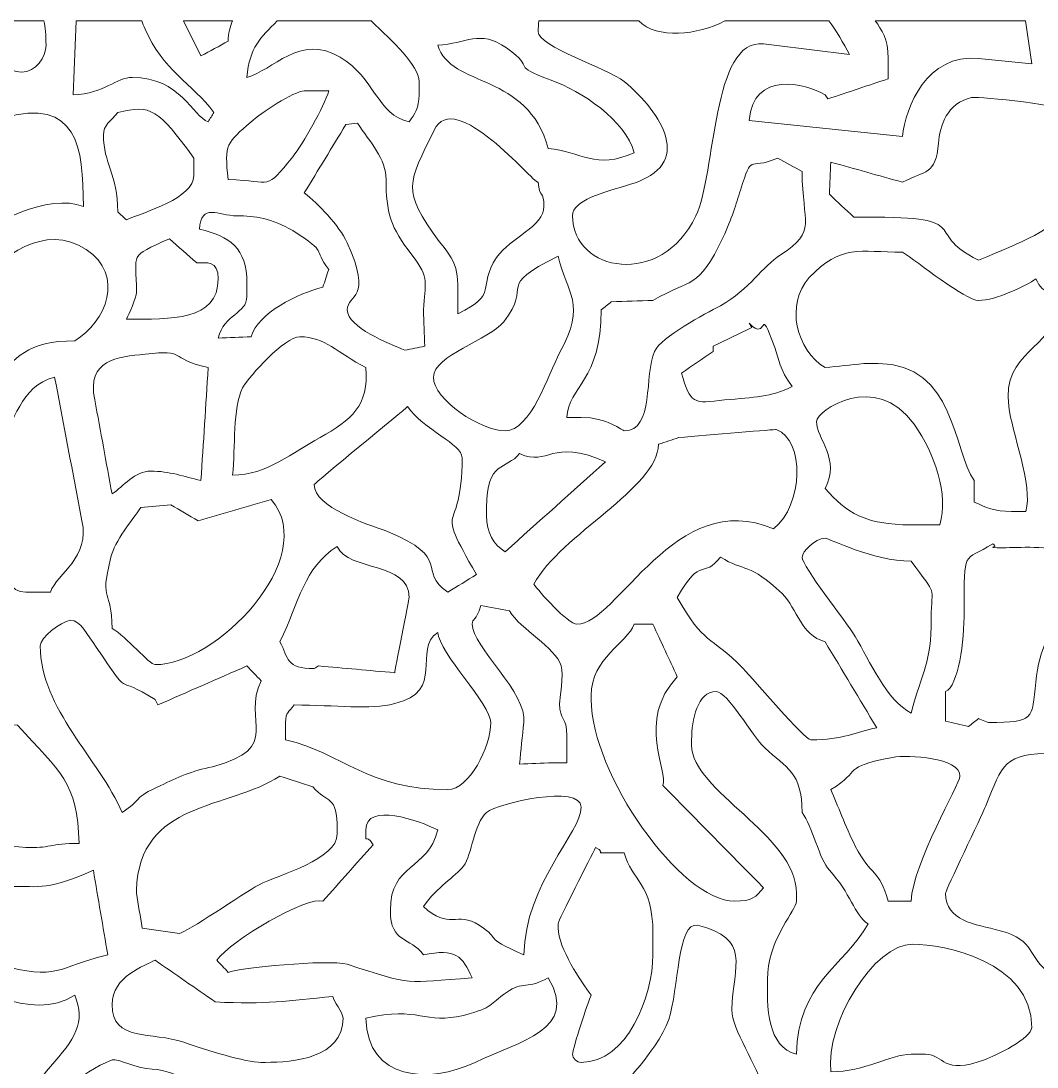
# Model space of a CAD drawing. Header units: millimetres. Extents: x -1220 to 1200, y -590 to 592.
# Drawn here: x -540 to 142, y -112 to 590 of the extents above; entities that cross this region are included whole.
import ezdxf

# ---------------------------------------------------------------- set-up
doc = ezdxf.new("R2010")
doc.units = ezdxf.units.MM
doc.header["$MEASUREMENT"] = 0
doc.layers.add('Layer 1', color=7, linetype='Continuous')

msp = doc.modelspace()

# ---------------------------------------------------------------- linework, layer by layer
at = {"layer": 'Layer 1', "color": 250, "lineweight": 20}
for points, knots in [([(-564.1402, 589.9734), (-564.1402, 589.9734), (-524.3314, 589.9734), (-524.3314, 589.9734), (-523.4548, 585.7477), (-522.9555, 580.4408), (-522.9555, 573.7085), (-522.9555, 565.5975), (-529.6892, 555.6833), (-539.3104, 555.6833), (-550.8546, 555.6833), (-548.9316, 562.8945), (-548.9316, 573.7085), (-552.8217, 575.8952), (-561.1069, 583.3758), (-564.1402, 589.9734)], [0, 0, 0, 0, 0.2, 0.2, 0.2, 0.4, 0.4, 0.4, 0.6, 0.6, 0.6, 0.8, 0.8, 0.8, 1, 1, 1, 1]), ([(-502.8186, 589.9734), (-502.8186, 589.9734), (-458.6804, 589.9734), (-458.6804, 589.9734), (-458.1114, 588.3291), (-457.4245, 586.5259), (-456.5697, 584.5243), (-445.0235, 557.4865), (-424.8205, 547.5723), (-410.3887, 528.6474), (-411.6688, 526.5466), (-412.9529, 524.4441), (-414.2369, 522.3397), (-424.8205, 525.9443), (-432.5167, 552.0805), (-465.2284, 552.0805), (-475.8121, 552.0805), (-483.5083, 541.2646), (-504.6737, 540.3648), (-504.6737, 540.3648), (-502.8186, 589.9734), (-502.8186, 589.9734)], [0, 0, 0, 0, 0.14285714, 0.14285714, 0.14285714, 0.28571429, 0.28571429, 0.28571429, 0.42857143, 0.42857143, 0.42857143, 0.57142857, 0.57142857, 0.57142857, 0.71428571, 0.71428571, 0.71428571, 0.85714286, 0.85714286, 0.85714286, 1, 1, 1, 1]), ([(-430.6936, 589.9734), (-430.6936, 589.9734), (-398.0138, 589.9734), (-398.0138, 589.9734), (-399.5913, 586.1742), (-400.7675, 581.7297), (-400.7675, 576.4134), (-406.8583, 573.1099), (-412.9529, 569.8082), (-419.0474, 566.4991), (-419.0474, 566.4991), (-430.6936, 589.9734), (-430.6936, 589.9734)], [0, 0, 0, 0, 0.25, 0.25, 0.25, 0.5, 0.5, 0.5, 0.75, 0.75, 0.75, 1, 1, 1, 1]), ([(-367.8822, 589.9734), (-367.8822, 589.9734), (-304.9569, 589.9734), (-304.9569, 589.9734), (-290.5531, 576.4152), (-272.8065, 559.7818), (-272.8065, 549.3756), (-272.8065, 546.3751), (-272.8065, 543.3691), (-272.8065, 540.3648), (-272.8065, 531.3504), (-275.694, 527.7457), (-279.5441, 522.3397), (-300.7074, 526.8441), (-302.6325, 552.0805), (-325.7229, 565.5975), (-352.6635, 581.8213), (-370.9434, 556.5868), (-388.2608, 552.0805), (-386.4276, 572.6778), (-379.3565, 578.5608), (-367.8822, 589.9734)], [0, 0, 0, 0, 0.14285714, 0.14285714, 0.14285714, 0.28571429, 0.28571429, 0.28571429, 0.42857143, 0.42857143, 0.42857143, 0.57142857, 0.57142857, 0.57142857, 0.71428571, 0.71428571, 0.71428571, 0.85714286, 0.85714286, 0.85714286, 1, 1, 1, 1]), ([(-192.4202, 589.9734), (-192.4202, 589.9734), (-125.4691, 589.9734), (-125.4691, 589.9734), (-113.3996, 577.5843), (-85.8621, 580.4072), (-67.656, 589.9734), (-67.656, 589.9734), (1.9709, 589.9734), (1.9709, 589.9734), (7.1728, 583.1457), (11.7638, 575.2442), (15.8235, 567.4008), (-3.4188, 569.8082), (-22.6612, 572.2101), (-41.9037, 574.6101), (-76.5383, 578.2166), (-73.6528, 488.0906), (-87.1221, 459.2514), (-110.2125, 410.5856), (-169.8628, 421.3996), (-169.8628, 459.2514), (-169.8628, 469.7848), (-149.3983, 474.7793), (-130.9825, 480.3874), (-87.4256, 493.65), (-109.9529, 527.9927), (-135.228, 549.3756), (-146.7724, 558.3882), (-192.9533, 572.8087), (-192.9533, 582.7229), (-192.9533, 585.4035), (-192.7635, 587.8035), (-192.4202, 589.9734)], [0, 0, 0, 0, 0.09090909, 0.09090909, 0.09090909, 0.18181818, 0.18181818, 0.18181818, 0.27272727, 0.27272727, 0.27272727, 0.36363636, 0.36363636, 0.36363636, 0.45454545, 0.45454545, 0.45454545, 0.54545455, 0.54545455, 0.54545455, 0.63636364, 0.63636364, 0.63636364, 0.72727273, 0.72727273, 0.72727273, 0.81818182, 0.81818182, 0.81818182, 0.90909091, 0.90909091, 0.90909091, 1, 1, 1, 1]), ([(33.135, 589.9734), (33.135, 589.9734), (133.868, 589.9734), (133.868, 589.9734), (133.868, 589.9734), (138.0115, 561.0912), (138.0115, 561.0912), (126.1458, 562.2959), (114.2801, 563.4969), (102.4123, 564.6977), (67.7776, 568.3024), (53.3459, 532.252), (51.4208, 512.4254), (17.1076, 516.0301), (-17.2057, 519.6348), (-51.5228, 523.2394), (-48.6373, 556.5868), (-14.0025, 548.4758), (-0.5314, 540.3648), (0.1117, 539.4614), (0.7508, 538.5616), (1.3918, 537.66), (14.861, 542.1663), (28.3304, 546.6725), (41.8015, 551.1788), (41.8015, 555.6833), (41.8015, 560.1914), (41.8015, 564.6977), (41.8015, 578.1418), (37.4023, 583.8789), (33.135, 589.9734)], [0, 0, 0, 0, 0.1, 0.1, 0.1, 0.2, 0.2, 0.2, 0.3, 0.3, 0.3, 0.4, 0.4, 0.4, 0.5, 0.5, 0.5, 0.6, 0.6, 0.6, 0.7, 0.7, 0.7, 0.8, 0.8, 0.8, 0.9, 0.9, 0.9, 1, 1, 1, 1]), ([(-186.2196, 504.3145), (-199.6888, 555.6833), (-251.641, 544.8693), (-260.2996, 573.7085), (-241.0573, 574.6101), (-232.3986, 584.5243), (-214.1208, 571.9071), (-192.9533, 556.5868), (-213.1562, 561.0912), (-184.2946, 550.2772), (-164.0896, 543.0679), (-134.2636, 523.2394), (-128.4905, 501.6095), (-154.4705, 489.8939), (-164.0896, 502.5111), (-186.2196, 504.3145)], [0, 0, 0, 0, 0.2, 0.2, 0.2, 0.4, 0.4, 0.4, 0.6, 0.6, 0.6, 0.8, 0.8, 0.8, 1, 1, 1, 1]), ([(-385.3732, 522.3397), (-379.6021, 527.7457), (-356.5117, 543.0679), (-349.7761, 543.0679), (-344.3225, 543.0679), (-338.8708, 543.0679), (-333.4212, 543.0679), (-336.3067, 532.252), (-350.7386, 507.9172), (-357.4721, 498.9064), (-376.7145, 475.4733), (-369.9809, 482.6845), (-400.7675, 483.5843), (-403.6551, 507.9172), (-401.73, 507.9172), (-385.3732, 522.3397)], [0, 0, 0, 0, 0.2, 0.2, 0.2, 0.4, 0.4, 0.4, 0.6, 0.6, 0.6, 0.8, 0.8, 0.8, 1, 1, 1, 1]), ([(-246.8304, 393.4601), (-246.8304, 420.498), (-244.9053, 425.0043), (-259.3391, 442.1279), (-285.2632, 477.4581), (-279.8875, 480.524), (-262.7818, 516.6586), (-248.9911, 545.7671), (-196.5717, 481.4893), (-192.9533, 481.781), (-191.9907, 470.967), (-189.1053, 476.375), (-189.1053, 465.5591), (-189.1053, 452.0402), (-211.2332, 444.8327), (-220.8544, 431.312), (-234.3236, 410.5856), (-218.9294, 406.979), (-246.8304, 393.4601)], [0, 0, 0, 0, 0.16666667, 0.16666667, 0.16666667, 0.33333333, 0.33333333, 0.33333333, 0.5, 0.5, 0.5, 0.66666667, 0.66666667, 0.66666667, 0.83333333, 0.83333333, 0.83333333, 1, 1, 1, 1]), ([(-619.1655, 531.3504), (-603.7713, 537.66), (-578.7557, 516.9317), (-551.8192, 525.0427), (-501.7941, 538.7767), (-497.94, 505.521), (-497.94, 465.5591), (-521.0305, 474.5736), (-561.4383, 454.7451), (-572.9846, 440.3264), (-591.2645, 416.8933), (-598.9607, 402.4727), (-613.3944, 378.138), (-620.4456, 379.0415), (-627.5027, 379.9412), (-634.56, 380.8429), (-635.5204, 396.7674), (-636.4829, 412.6881), (-637.4455, 428.609), (-638.4061, 475.4733), (-598.9607, 491.6953), (-619.1655, 531.3504)], [0, 0, 0, 0, 0.14285714, 0.14285714, 0.14285714, 0.28571429, 0.28571429, 0.28571429, 0.42857143, 0.42857143, 0.42857143, 0.57142857, 0.57142857, 0.57142857, 0.71428571, 0.71428571, 0.71428571, 0.85714286, 0.85714286, 0.85714286, 1, 1, 1, 1]), ([(-474.8496, 461.9545), (-474.8496, 487.1908), (-484.4708, 494.4001), (-484.4708, 513.3251), (-484.4708, 520.5364), (-479.6603, 522.3397), (-474.8496, 528.6474), (-452.3303, 533.8065), (-448.0708, 531.3298), (-423.858, 498.0048), (-423.858, 494.1027), (-423.858, 490.1969), (-423.858, 486.2892), (-423.858, 470.967), (-456.5697, 461.9545), (-469.0785, 456.5484), (-471.0016, 458.3516), (-472.9245, 460.1512), (-474.8496, 461.9545)], [0, 0, 0, 0, 0.16666667, 0.16666667, 0.16666667, 0.33333333, 0.33333333, 0.33333333, 0.5, 0.5, 0.5, 0.66666667, 0.66666667, 0.66666667, 0.83333333, 0.83333333, 0.83333333, 1, 1, 1, 1]), ([(2.3543, 473.6701), (2.6758, 480.8813), (2.9974, 488.0906), (3.3168, 495.3018), (19.3542, 490.7955), (35.3875, 486.2892), (51.4208, 481.781), (66.8151, 489.8939), (73.5507, 486.2892), (75.4757, 507.9172), (76.4363, 519.6348), (81.2469, 534.9569), (97.6017, 538.5616), (104.3373, 539.4614), (161.102, 533.1537), (166.8752, 528.6474), (178.4194, 520.5364), (189.0031, 510.6222), (187.0781, 501.6095), (186.1176, 494.4001), (171.6857, 471.8687), (170.7213, 470.0654), (149.5559, 447.5358), (132.2385, 442.1279), (102.4123, 429.5106), (62.0046, 449.3372), (104.3373, 459.2514), (18.7111, 458.3516), (13.2596, 463.4603), (7.8098, 468.5652), (2.3543, 473.6701)], [0, 0, 0, 0, 0.1, 0.1, 0.1, 0.2, 0.2, 0.2, 0.3, 0.3, 0.3, 0.4, 0.4, 0.4, 0.5, 0.5, 0.5, 0.6, 0.6, 0.6, 0.7, 0.7, 0.7, 0.8, 0.8, 0.8, 0.9, 0.9, 0.9, 1, 1, 1, 1]), ([(-320.9124, 396.1632), (-320.9124, 406.979), (-303.595, 402.4727), (-320.9124, 441.2262), (-326.6855, 452.9437), (-340.1549, 467.3624), (-349.7761, 474.5736), (-340.4724, 489.8939), (-331.1746, 505.2142), (-321.8749, 520.5364), (-319.3068, 520.8375), (-316.7429, 521.1387), (-314.1788, 521.4361), (-305.5201, 508.8208), (-294.9363, 497.1032), (-294.9363, 483.5843), (-294.9363, 461.9545), (-292.0487, 451.1404), (-277.6191, 433.1153), (-265.1122, 416.8933), (-268.9604, 414.1883), (-269.9208, 396.1632), (-269.5993, 388.0522), (-269.2779, 379.9412), (-268.9604, 371.8303), (-273.4494, 370.9305), (-277.9366, 370.027), (-282.4296, 369.1272), (-293.0113, 373.6335), (-320.9124, 384.4475), (-320.9124, 396.1632)], [0, 0, 0, 0, 0.1, 0.1, 0.1, 0.2, 0.2, 0.2, 0.3, 0.3, 0.3, 0.4, 0.4, 0.4, 0.5, 0.5, 0.5, 0.6, 0.6, 0.6, 0.7, 0.7, 0.7, 0.8, 0.8, 0.8, 0.9, 0.9, 0.9, 1, 1, 1, 1]), ([(-15.9256, 488.9922), (-15.9256, 453.8435), (-5.3419, 449.3372), (-30.3574, 433.1153), (-42.8641, 425.0043), (-50.5624, 410.5856), (-70.7653, 398.868), (-81.349, 393.4601), (-110.2125, 378.138), (-115.0232, 368.2256), (-121.7569, 352.9053), (-115.0232, 315.0535), (-135.228, 315.0535), (-136.1886, 315.0535), (-146.7724, 324.0643), (-164.0896, 324.0643), (-167.2947, 324.0643), (-170.5019, 324.0643), (-173.7108, 324.0643), (-172.7483, 344.7943), (-150.6204, 348.3972), (-150.6204, 396.1632), (-148.3738, 397.9664), (-146.1293, 399.7698), (-143.8867, 401.5711), (-134.583, 401.8723), (-125.2833, 402.1735), (-115.9857, 402.4727), (-90.0077, 417.793), (-86.1595, 408.7824), (-68.8402, 444.8327), (-63.0691, 457.4482), (-60.1815, 467.3624), (-57.296, 476.375), (-48.6373, 502.5111), (-53.4479, 488.9922), (-32.2805, 498.0048), (-26.8288, 495.0025), (-21.3772, 491.9965), (-15.9256, 488.9922)], [0, 0, 0, 0, 0.07692308, 0.07692308, 0.07692308, 0.15384615, 0.15384615, 0.15384615, 0.23076923, 0.23076923, 0.23076923, 0.30769231, 0.30769231, 0.30769231, 0.38461538, 0.38461538, 0.38461538, 0.46153846, 0.46153846, 0.46153846, 0.53846154, 0.53846154, 0.53846154, 0.61538462, 0.61538462, 0.61538462, 0.69230769, 0.69230769, 0.69230769, 0.76923077, 0.76923077, 0.76923077, 0.84615385, 0.84615385, 0.84615385, 0.92307692, 0.92307692, 0.92307692, 1, 1, 1, 1]), ([(-388.2608, 414.1883), (-388.2608, 437.6216), (-399.805, 445.7325), (-420.01, 450.2388), (-419.0474, 468.264), (-407.5033, 459.2514), (-394.9945, 459.2514), (-382.951, 459.2514), (-371.5825, 457.5997), (-357.4721, 449.3372), (-332.4566, 433.1153), (-344.9654, 438.5232), (-333.4212, 423.201), (-334.6992, 419.2989), (-335.9852, 415.3912), (-337.2692, 411.4854), (-354.5866, 406.979), (-380.5627, 394.3618), (-385.3732, 378.138), (-392.75, 377.8406), (-400.1225, 377.5394), (-407.5033, 377.2382), (-403.6551, 393.4601), (-388.2608, 393.4601), (-388.2608, 405.1777), (-388.2608, 408.1818), (-388.2608, 411.1879), (-388.2608, 414.1883)], [0, 0, 0, 0, 0.11111111, 0.11111111, 0.11111111, 0.22222222, 0.22222222, 0.22222222, 0.33333333, 0.33333333, 0.33333333, 0.44444444, 0.44444444, 0.44444444, 0.55555556, 0.55555556, 0.55555556, 0.66666667, 0.66666667, 0.66666667, 0.77777778, 0.77777778, 0.77777778, 0.88888889, 0.88888889, 0.88888889, 1, 1, 1, 1]), ([(-599.9232, 348.3972), (-599.9232, 367.9993), (-579.8981, 392.6708), (-567.4511, 412.1457), (-554.7826, 431.9667), (-523.323, 454.8387), (-496.015, 436.7199), (-470.0391, 419.5964), (-482.5458, 388.0522), (-503.7133, 375.4349), (-566.249, 375.4349), (-547.0066, 326.7673), (-587.4144, 317.7566), (-589.657, 318.9594), (-591.9034, 320.1603), (-594.1521, 321.3612), (-595.1126, 333.9785), (-599.9232, 336.6815), (-599.9232, 348.3972)], [0, 0, 0, 0, 0.16666667, 0.16666667, 0.16666667, 0.33333333, 0.33333333, 0.33333333, 0.5, 0.5, 0.5, 0.66666667, 0.66666667, 0.66666667, 0.83333333, 0.83333333, 0.83333333, 1, 1, 1, 1]), ([(-407.5033, 416.8933), (-407.5033, 388.9538), (-439.2524, 389.8555), (-469.0785, 389.8555), (-467.1534, 393.4601), (-462.3429, 404.2741), (-462.3429, 407.8807), (-462.3429, 434.9185), (-468.114, 431.312), (-440.2129, 443.9293), (-434.1183, 438.5232), (-428.0237, 433.1153), (-421.9329, 427.7073), (-415.1994, 427.7073), (-407.5033, 429.5106), (-407.5033, 416.8933)], [0, 0, 0, 0, 0.2, 0.2, 0.2, 0.4, 0.4, 0.4, 0.6, 0.6, 0.6, 0.8, 0.8, 0.8, 1, 1, 1, 1]), ([(140.8972, 416.8933), (145.7077, 405.1777), (153.4039, 410.5856), (153.4039, 398.868), (153.4039, 397.9664), (153.4039, 397.0667), (153.4039, 396.1632), (153.4039, 370.027), (117.8067, 369.1272), (122.6173, 331.2755), (124.5423, 315.0535), (138.9721, 278.1014), (134.1614, 260.976), (130.9584, 260.976), (127.7493, 260.976), (124.5423, 260.976), (112.996, 260.976), (107.223, 263.6809), (99.5268, 267.2874), (99.5268, 272.0931), (99.5268, 276.9006), (99.5268, 281.7061), (85.095, 301.5346), (87.0201, 360.1146), (35.066, 360.1146), (31.8609, 360.1146), (28.6518, 360.1146), (25.4447, 360.1146), (16.786, 359.213), (8.1273, 358.3114), (-0.5314, 357.4116), (-19.7736, 369.1272), (-27.4719, 399.7698), (-11.1149, 417.793), (10.0524, 440.3264), (22.5593, 434.9185), (51.4208, 434.9185), (61.044, 428.609), (93.7537, 402.4727), (102.4123, 402.4727), (113.9586, 402.4727), (134.1614, 412.3851), (140.8972, 416.8933)], [0, 0, 0, 0, 0.07142857, 0.07142857, 0.07142857, 0.14285714, 0.14285714, 0.14285714, 0.21428571, 0.21428571, 0.21428571, 0.28571429, 0.28571429, 0.28571429, 0.35714286, 0.35714286, 0.35714286, 0.42857143, 0.42857143, 0.42857143, 0.5, 0.5, 0.5, 0.57142857, 0.57142857, 0.57142857, 0.64285714, 0.64285714, 0.64285714, 0.71428571, 0.71428571, 0.71428571, 0.78571429, 0.78571429, 0.78571429, 0.85714286, 0.85714286, 0.85714286, 0.92857143, 0.92857143, 0.92857143, 1, 1, 1, 1]), ([(-215.0812, 315.0535), (-231.438, 315.0535), (-263.1872, 335.7799), (-263.1872, 351.1021), (-263.1872, 365.5226), (-225.6649, 376.3366), (-216.0437, 388.0522), (-195.8388, 414.1883), (-222.7793, 410.5856), (-179.4819, 432.2136), (-173.7108, 406.979), (-160.2416, 400.6714), (-178.5215, 367.324), (-186.2196, 352.9053), (-197.7638, 315.0535), (-215.0812, 315.0535)], [0, 0, 0, 0, 0.2, 0.2, 0.2, 0.4, 0.4, 0.4, 0.6, 0.6, 0.6, 0.8, 0.8, 0.8, 1, 1, 1, 1]), ([(-96.7414, 353.8051), (-89.6862, 358.6126), (-82.629, 363.4219), (-75.5779, 368.2256), (-75.5779, 369.4284), (-75.5779, 370.6312), (-75.5779, 371.8303), (-66.9171, 376.0392), (-58.2585, 380.2424), (-49.5998, 384.4475), (-50.2408, 385.3492), (-50.8799, 386.249), (-51.5228, 387.1524), (-38.0536, 373.6335), (-45.7517, 402.4727), (-34.2054, 370.9305), (-31.3199, 362.8195), (-31.3199, 356.5081), (-22.6612, 344.7943), (-37.091, 337.5832), (-47.6748, 337.5832), (-67.8796, 335.7799), (-89.0452, 333.0769), (-90.9702, 333.0769), (-96.7414, 353.8051)], [0, 0, 0, 0, 0.125, 0.125, 0.125, 0.25, 0.25, 0.25, 0.375, 0.375, 0.375, 0.5, 0.5, 0.5, 0.625, 0.625, 0.625, 0.75, 0.75, 0.75, 0.875, 0.875, 0.875, 1, 1, 1, 1]), ([(-308.4057, 357.4116), (-306.4807, 332.1752), (-318.0269, 322.2609), (-339.1943, 310.5453), (-357.4721, 300.6311), (-374.7895, 285.3108), (-397.88, 285.3108), (-395.957, 304.2377), (-397.88, 330.372), (-391.1463, 343.8909), (-386.3358, 352.0037), (-363.2453, 378.138), (-352.6635, 378.138), (-335.8275, 378.138), (-327.7539, 367.4119), (-308.4057, 357.4116)], [0, 0, 0, 0, 0.2, 0.2, 0.2, 0.4, 0.4, 0.4, 0.6, 0.6, 0.6, 0.8, 0.8, 0.8, 1, 1, 1, 1]), ([(-490.2439, 335.7799), (-496.015, 362.8195), (-474.8496, 364.6191), (-456.5697, 366.4224), (-427.7061, 370.027), (-442.1379, 363.7193), (-414.2369, 357.4116), (-415.8404, 332.1752), (-417.4399, 306.9426), (-419.0474, 281.7061), (-430.5937, 284.4091), (-440.2129, 288.0138), (-452.7217, 288.0138), (-463.3054, 288.0138), (-471.0016, 278.1014), (-478.6978, 272.6935), (-482.5458, 293.7248), (-486.3959, 314.7523), (-490.2439, 335.7799)], [0, 0, 0, 0, 0.16666667, 0.16666667, 0.16666667, 0.33333333, 0.33333333, 0.33333333, 0.5, 0.5, 0.5, 0.66666667, 0.66666667, 0.66666667, 0.83333333, 0.83333333, 0.83333333, 1, 1, 1, 1]), ([(-574.9077, 249.2622), (-574.9077, 269.087), (-577.7952, 262.7793), (-573.9471, 284.4091), (-569.1366, 312.3487), (-568.1741, 294.3234), (-557.5903, 305.1393), (-542.1961, 320.4596), (-541.2355, 344.7943), (-517.1825, 351.1021), (-511.0858, 318.9594), (-504.9933, 286.8148), (-498.9026, 254.6683), (-493.1295, 230.3354), (-515.2574, 219.5214), (-520.0701, 206.9022), (-525.5196, 206.9022), (-530.9713, 206.9022), (-536.4228, 206.9022), (-559.5154, 206.9022), (-542.1961, 246.5574), (-574.9077, 249.2622)], [0, 0, 0, 0, 0.14285714, 0.14285714, 0.14285714, 0.28571429, 0.28571429, 0.28571429, 0.42857143, 0.42857143, 0.42857143, 0.57142857, 0.57142857, 0.57142857, 0.71428571, 0.71428571, 0.71428571, 0.85714286, 0.85714286, 0.85714286, 1, 1, 1, 1]), ([(-0.5314, 276.2982), (10.0524, 296.1248), (-6.3044, 309.6456), (-6.3044, 321.3612), (-6.3044, 328.5706), (33.1428, 355.6084), (59.1189, 319.558), (73.5507, 298.8297), (82.2094, 272.6935), (76.4363, 251.9653), (70.0242, 251.9653), (63.61, 251.9653), (57.1939, 251.9653), (26.4053, 251.9653), (13.9006, 260.0763), (-0.5314, 276.2982)], [0, 0, 0, 0, 0.2, 0.2, 0.2, 0.4, 0.4, 0.4, 0.6, 0.6, 0.6, 0.8, 0.8, 0.8, 1, 1, 1, 1]), ([(-253.5661, 206.9022), (-274.7315, 221.3228), (-249.716, 229.4338), (-293.9738, 247.459), (-308.4057, 252.8651), (-343.0403, 263.6809), (-343.0403, 279.0012), (-343.0403, 279.9028), (-282.5853, 329.3917), (-280.5046, 331.2755), (-269.9208, 315.9533), (-243.9449, 306.039), (-243.9449, 297.0284), (-243.9449, 241.1494), (-264.1478, 270.8903), (-234.3236, 218.6179), (-240.7358, 214.7158), (-247.1479, 210.8081), (-253.5661, 206.9022)], [0, 0, 0, 0, 0.16666667, 0.16666667, 0.16666667, 0.33333333, 0.33333333, 0.33333333, 0.5, 0.5, 0.5, 0.66666667, 0.66666667, 0.66666667, 0.83333333, 0.83333333, 0.83333333, 1, 1, 1, 1]), ([(-166.9772, 185.2724), (-172.7483, 185.2724), (-192.9533, 207.8039), (-195.8388, 212.3103), (-177.5609, 245.6557), (-113.0982, 276.2982), (-112.1376, 306.039), (-107.6445, 307.5448), (-103.1554, 309.0451), (-98.6662, 310.5453), (-79.424, 312.3487), (-33.245, 315.9533), (-33.245, 315.9533), (-14.0025, 308.742), (-14.9631, 265.4842), (-35.1679, 249.2622), (-100.5913, 278.1014), (-140.0366, 185.2724), (-166.9772, 185.2724)], [0, 0, 0, 0, 0.16666667, 0.16666667, 0.16666667, 0.33333333, 0.33333333, 0.33333333, 0.5, 0.5, 0.5, 0.66666667, 0.66666667, 0.66666667, 0.83333333, 0.83333333, 0.83333333, 1, 1, 1, 1]), ([(-227.5879, 258.273), (-227.5879, 260.0763), (-227.5879, 261.8795), (-227.5879, 263.6809), (-227.5879, 295.225), (-214.1208, 288.9154), (-205.4621, 299.7313), (-185.2552, 290.7169), (-185.2552, 310.5453), (-147.7328, 294.3234), (-170.1803, 274.1975), (-192.6317, 254.0697), (-215.0812, 233.9401), (-222.7793, 238.4464), (-227.5879, 246.5574), (-227.5879, 258.273)], [0, 0, 0, 0, 0.2, 0.2, 0.2, 0.4, 0.4, 0.4, 0.6, 0.6, 0.6, 0.8, 0.8, 0.8, 1, 1, 1, 1]), ([(-478.6978, 182.5693), (-478.6978, 209.6072), (-487.3563, 198.7913), (-479.6603, 229.4338), (-476.7727, 242.0511), (-465.2284, 254.6683), (-459.4553, 263.6809), (-452.7217, 264.2833), (-445.9861, 264.8837), (-439.2524, 265.4842), (-433.1577, 261.8795), (-427.0631, 258.273), (-420.9725, 254.6683), (-404.6157, 259.4777), (-388.2608, 264.2833), (-371.904, 269.087), (-338.4913, 229.2879), (-409.9574, 157.4003), (-449.836, 158.2364), (-453.6821, 158.2364), (-469.0785, 177.1614), (-478.6978, 182.5693)], [0, 0, 0, 0, 0.14285714, 0.14285714, 0.14285714, 0.28571429, 0.28571429, 0.28571429, 0.42857143, 0.42857143, 0.42857143, 0.57142857, 0.57142857, 0.57142857, 0.71428571, 0.71428571, 0.71428571, 0.85714286, 0.85714286, 0.85714286, 1, 1, 1, 1]), ([(57.1939, 125.7908), (40.8371, 133.9017), (29.2929, 160.9395), (19.6717, 177.1614), (12.938, 187.9773), (-15.9256, 224.0259), (-15.9256, 230.3354), (-15.9256, 233.9401), (-7.2669, 242.9509), (-0.5314, 242.9509), (2.3543, 242.9509), (31.218, 227.6324), (57.1939, 227.6324), (75.4757, 202.3959), (70.6631, 213.2099), (70.6631, 188.877), (70.6631, 159.1362), (64.892, 154.6299), (57.1939, 125.7908)], [0, 0, 0, 0, 0.16666667, 0.16666667, 0.16666667, 0.33333333, 0.33333333, 0.33333333, 0.5, 0.5, 0.5, 0.66666667, 0.66666667, 0.66666667, 0.83333333, 0.83333333, 0.83333333, 1, 1, 1, 1]), ([(140.8972, 146.519), (138.0115, 121.2845), (139.9347, 119.4812), (109.148, 119.4812), (108.1855, 119.4812), (102.4123, 122.1861), (102.4123, 122.1861), (100.1699, 120.3828), (97.9252, 118.5814), (95.6788, 116.7782), (90.5506, 117.9809), (85.4164, 119.1837), (80.2843, 120.3828), (80.2843, 126.9936), (80.2843, 133.6024), (80.2843, 140.2113), (88.943, 143.8159), (92.7931, 173.5567), (92.7931, 194.285), (92.7931, 236.6431), (91.8287, 226.7289), (112.0356, 239.348), (116.8442, 236.6431), (105.2999, 236.6431), (118.7692, 236.6431), (138.9721, 236.6431), (202.4704, 242.9509), (163.027, 195.1848), (150.5184, 180.7661), (142.8201, 169.9521), (140.8972, 146.519)], [0, 0, 0, 0, 0.1, 0.1, 0.1, 0.2, 0.2, 0.2, 0.3, 0.3, 0.3, 0.4, 0.4, 0.4, 0.5, 0.5, 0.5, 0.6, 0.6, 0.6, 0.7, 0.7, 0.7, 0.8, 0.8, 0.8, 0.9, 0.9, 0.9, 1, 1, 1, 1]), ([(-343.0403, 155.5316), (-362.2828, 155.5316), (-360.3597, 162.7409), (-366.1308, 173.5567), (-352.5497, 201.3615), (-350.485, 222.838), (-327.648, 237.5448), (-319.9518, 220.4212), (-279.5441, 227.6324), (-279.5441, 203.2976), (-279.5441, 202.3959), (-289.1633, 152.8267), (-289.1633, 152.8267), (-306.1591, 154.3325), (-323.155, 155.8346), (-340.1549, 157.333), (-341.1153, 156.7344), (-342.0799, 156.1358), (-343.0403, 155.5316)], [0, 0, 0, 0, 0.16666667, 0.16666667, 0.16666667, 0.33333333, 0.33333333, 0.33333333, 0.5, 0.5, 0.5, 0.66666667, 0.66666667, 0.66666667, 0.83333333, 0.83333333, 0.83333333, 1, 1, 1, 1]), ([(-10.1545, 107.7655), (-14.0025, 107.7655), (-48.6373, 148.3222), (-55.3729, 155.5316), (-78.4634, 178.9628), (-81.349, 170.8519), (-99.6288, 203.2976), (-83.272, 232.1369), (-82.3115, 215.0132), (-70.7653, 230.3354), (-54.4104, 220.4212), (-51.5228, 226.7289), (-29.3949, 206.0026), (-18.8132, 195.1848), (-16.8882, 178.063), (-0.5314, 173.5567), (11.013, 154.3325), (22.5593, 135.1045), (34.1034, 115.8784), (19.6717, 113.1735), (11.9755, 107.7655), (-10.1545, 107.7655)], [0, 0, 0, 0, 0.14285714, 0.14285714, 0.14285714, 0.28571429, 0.28571429, 0.28571429, 0.42857143, 0.42857143, 0.42857143, 0.57142857, 0.57142857, 0.57142857, 0.71428571, 0.71428571, 0.71428571, 0.85714286, 0.85714286, 0.85714286, 1, 1, 1, 1]), ([(-202.5745, 119.4812), (-199.6888, 138.408), (-237.2112, 170.8519), (-237.2112, 185.2724), (-237.2112, 189.7787), (-234.3236, 187.0738), (-231.438, 197.8896), (-225.0219, 196.6906), (-218.6078, 195.4896), (-212.1957, 194.285), (-204.4975, 181.6677), (-181.407, 169.9521), (-177.5609, 157.333), (-175.6359, 151.9269), (-178.5215, 134.8033), (-178.5215, 132.1003), (-178.5215, 120.3828), (-173.7108, 123.9893), (-173.7108, 110.4705), (-173.7108, 104.462), (-173.7108, 98.4555), (-173.7108, 92.4452), (-176.9159, 92.4452), (-180.125, 92.4452), (-183.332, 92.4452), (-190.7067, 92.1478), (-198.0813, 91.8429), (-205.4621, 91.5417), (-204.4975, 100.8573), (-203.537, 110.1711), (-202.5745, 119.4812)], [0, 0, 0, 0, 0.1, 0.1, 0.1, 0.2, 0.2, 0.2, 0.3, 0.3, 0.3, 0.4, 0.4, 0.4, 0.5, 0.5, 0.5, 0.6, 0.6, 0.6, 0.7, 0.7, 0.7, 0.8, 0.8, 0.8, 0.9, 0.9, 0.9, 1, 1, 1, 1]), ([(-471.9641, 59.0978), (-487.3563, 95.1482), (-526.8037, 128.4938), (-526.8037, 170.8519), (-526.8037, 176.2598), (-513.3343, 187.0738), (-506.5987, 187.9773), (-499.8632, 187.9773), (-495.0546, 178.063), (-489.2813, 169.9521), (-465.2284, 133.9017), (-477.7372, 152.8267), (-449.836, 134.8033), (-449.191, 133.6024), (-448.55, 132.4015), (-447.911, 131.1968), (-428.0237, 139.9139), (-408.1422, 148.6234), (-388.2608, 157.333), (-385.0517, 154.0313), (-381.8447, 150.7279), (-378.6396, 147.4188), (-392.1069, 120.3828), (-363.2453, 102.3575), (-411.3513, 89.7403), (-424.8205, 87.0372), (-435.4043, 82.5309), (-445.9861, 77.123), (-465.2284, 69.0121), (-458.4947, 67.2088), (-471.9641, 59.0978)], [0, 0, 0, 0, 0.1, 0.1, 0.1, 0.2, 0.2, 0.2, 0.3, 0.3, 0.3, 0.4, 0.4, 0.4, 0.5, 0.5, 0.5, 0.6, 0.6, 0.6, 0.7, 0.7, 0.7, 0.8, 0.8, 0.8, 0.9, 0.9, 0.9, 1, 1, 1, 1]), ([(-61.146, -0.3839), (-97.7037, -0.3839), (-157.3561, 85.234), (-157.3561, 134.8033), (-157.3561, 135.705), (-157.3561, 136.6048), (-157.3561, 137.5064), (-157.3561, 162.7409), (-133.303, 172.6551), (-128.4905, 185.2724), (-124.3208, 185.2724), (-120.1513, 185.2724), (-115.9857, 185.2724), (-110.53, 173.5567), (-105.0785, 161.8411), (-99.6288, 150.1236), (-127.5299, 120.3828), (-105.402, 86.1356), (-109.25, 77.123), (-86.8005, 54.2941), (-64.3491, 31.4615), (-41.9037, 8.6288), (-46.7123, 2.3211), (-49.5998, -0.3839), (-61.146, -0.3839)], [0, 0, 0, 0, 0.125, 0.125, 0.125, 0.25, 0.25, 0.25, 0.375, 0.375, 0.375, 0.5, 0.5, 0.5, 0.625, 0.625, 0.625, 0.75, 0.75, 0.75, 0.875, 0.875, 0.875, 1, 1, 1, 1]), ([(-253.5661, 74.42), (-307.4451, 74.42), (-323.7979, 98.7529), (-362.2828, 107.7655), (-362.2828, 111.6713), (-362.2828, 115.5772), (-362.2828, 119.4812), (-362.2828, 126.6924), (-360.3597, 125.7908), (-356.5117, 131.1968), (-328.6105, 131.1968), (-305.5201, 127.5922), (-289.1633, 132.1003), (-254.5285, 140.2113), (-277.6191, 168.1488), (-260.2996, 179.8663), (-259.3391, 166.3474), (-224.7024, 131.1968), (-224.7024, 119.4812), (-224.7024, 103.2592), (-239.1323, 74.42), (-253.5661, 74.42)], [0, 0, 0, 0, 0.14285714, 0.14285714, 0.14285714, 0.28571429, 0.28571429, 0.28571429, 0.42857143, 0.42857143, 0.42857143, 0.57142857, 0.57142857, 0.57142857, 0.71428571, 0.71428571, 0.71428571, 0.85714286, 0.85714286, 0.85714286, 1, 1, 1, 1]), ([(-19.7736, 5.0241), (-19.7736, 43.7757), (-90.0077, 73.5184), (-90.0077, 104.1608), (-90.0077, 105.3636), (-90.0077, 106.5664), (-90.0077, 107.7655), (-90.0077, 121.2845), (-86.1595, 140.2113), (-73.6528, 140.2113), (-65.9546, 140.2113), (-49.5998, 110.4705), (-40.9391, 102.3575), (-26.5073, 88.8387), (-15.9256, 86.1356), (-15.9256, 59.0978), (-9.1899, 50.0853), (-4.3813, 27.5538), (2.3543, 20.3463), (16.786, 5.0241), (18.7111, -9.3965), (28.3304, -15.706), (11.9755, -44.5452), (-18.8132, -55.3592), (-19.7736, -103.1253), (-39.0161, -97.7192), (-39.9786, -73.3864), (-39.0161, -48.1499), (-37.091, -23.817), (-19.7736, -6.6934), (-19.7736, -0.3839), (-19.7736, 1.4175), (-19.7736, 3.2208), (-19.7736, 5.0241)], [0, 0, 0, 0, 0.09090909, 0.09090909, 0.09090909, 0.18181818, 0.18181818, 0.18181818, 0.27272727, 0.27272727, 0.27272727, 0.36363636, 0.36363636, 0.36363636, 0.45454545, 0.45454545, 0.45454545, 0.54545455, 0.54545455, 0.54545455, 0.63636364, 0.63636364, 0.63636364, 0.72727273, 0.72727273, 0.72727273, 0.81818182, 0.81818182, 0.81818182, 0.90909091, 0.90909091, 0.90909091, 1, 1, 1, 1]), ([(-613.3944, 41.0727), (-616.9191, 59.2699), (-651.9132, 90.8814), (-643.9276, 100.5918), (-634.0607, 112.5804), (-622.1709, 119.4812), (-609.5443, 119.4812), (-608.5819, 119.4812), (-607.6213, 119.4812), (-606.6569, 119.4812), (-597.9982, 119.7842), (-589.3395, 120.0853), (-580.6808, 120.3828), (-578.7557, 120.0853), (-576.8326, 119.7842), (-574.9077, 119.4812), (-564.0025, 118.8825), (-553.0972, 118.2821), (-542.1961, 117.6778), (-513.2505, 86.0496), (-501.9439, 79.568), (-500.8276, 38.3696), (-520.0701, 38.3696), (-521.0305, 34.765), (-536.4228, 35.6647), (-562.0774, 37.468), (-587.736, 39.2712), (-613.3944, 41.0727)], [0, 0, 0, 0, 0.11111111, 0.11111111, 0.11111111, 0.22222222, 0.22222222, 0.22222222, 0.33333333, 0.33333333, 0.33333333, 0.44444444, 0.44444444, 0.44444444, 0.55555556, 0.55555556, 0.55555556, 0.66666667, 0.66666667, 0.66666667, 0.77777778, 0.77777778, 0.77777778, 0.88888889, 0.88888889, 0.88888889, 1, 1, 1, 1]), ([(150.5184, -49.0515), (135.126, -38.2375), (140.8972, -26.52), (116.8442, -20.2123), (99.5268, -15.706), (80.2843, -13.9028), (80.2843, 5.0241), (80.2843, 6.8254), (104.3373, 56.3948), (107.223, 63.6041), (118.7692, 91.5417), (118.7692, 98.7529), (153.4039, 98.7529), (173.6089, 86.1356), (178.4194, 90.6419), (189.0031, 65.4074), (198.6223, 42.8759), (208.2456, 49.1836), (214.9792, 23.0493), (193.4942, -0.9843), (172.0073, -25.016), (150.5184, -49.0515)], [0, 0, 0, 0, 0.14285714, 0.14285714, 0.14285714, 0.28571429, 0.28571429, 0.28571429, 0.42857143, 0.42857143, 0.42857143, 0.57142857, 0.57142857, 0.57142857, 0.71428571, 0.71428571, 0.71428571, 0.85714286, 0.85714286, 0.85714286, 1, 1, 1, 1]), ([(41.8015, -0.3839), (36.0285, 21.2461), (30.2554, 15.838), (19.6717, 36.5682), (12.938, 50.0853), (8.1273, 63.6041), (3.3168, 74.42), (25.4447, 87.9389), (9.0879, 88.8387), (44.6872, 96.0498), (55.2709, 97.8512), (89.9056, 96.0498), (89.9056, 83.4307), (89.9056, 78.0246), (58.1564, 24.8507), (57.1939, -0.3839), (52.0658, -0.3839), (46.9338, -0.3839), (41.8015, -0.3839)], [0, 0, 0, 0, 0.16666667, 0.16666667, 0.16666667, 0.33333333, 0.33333333, 0.33333333, 0.5, 0.5, 0.5, 0.66666667, 0.66666667, 0.66666667, 0.83333333, 0.83333333, 0.83333333, 1, 1, 1, 1]), ([(-462.3429, 6.8254), (-460.4198, 67.2088), (-400.7675, 60.9011), (-366.1308, 83.4307), (-358.7542, 81.0289), (-351.3775, 78.627), (-344.0029, 76.2232), (-334.3816, 64.5058), (-327.648, 71.7151), (-327.648, 47.3822), (-327.648, 46.4806), (-327.648, 45.579), (-327.648, 44.6792), (-327.648, 27.5538), (-366.1308, 17.6414), (-380.5627, 10.4321), (-390.1859, 5.0241), (-429.6312, -22.0137), (-433.4792, -22.0137), (-441.8164, -20.8109), (-450.1535, -19.6099), (-458.4947, -18.4091), (-459.7728, -10.5955), (-461.0588, -2.7857), (-462.3429, 5.0241), (-462.3429, 5.6264), (-462.3429, 6.225), (-462.3429, 6.8254)], [0, 0, 0, 0, 0.11111111, 0.11111111, 0.11111111, 0.22222222, 0.22222222, 0.22222222, 0.33333333, 0.33333333, 0.33333333, 0.44444444, 0.44444444, 0.44444444, 0.55555556, 0.55555556, 0.55555556, 0.66666667, 0.66666667, 0.66666667, 0.77777778, 0.77777778, 0.77777778, 0.88888889, 0.88888889, 0.88888889, 1, 1, 1, 1]), ([(-202.5745, -36.4343), (-232.3986, -22.9154), (-216.0437, -27.4198), (-232.3986, -16.6058), (-247.7929, -6.6934), (-252.6036, -20.2123), (-269.9208, -3.9904), (-260.2996, 9.5285), (-248.7554, 15.838), (-242.9823, 23.0493), (-237.2112, 31.1603), (-236.2466, 50.9869), (-227.5879, 59.0978), (-219.8919, 65.4074), (-164.0896, 78.0246), (-164.0896, 62.7044), (-164.0896, 45.579), (-201.612, 11.3317), (-202.5745, -36.4343)], [0, 0, 0, 0, 0.16666667, 0.16666667, 0.16666667, 0.33333333, 0.33333333, 0.33333333, 0.5, 0.5, 0.5, 0.66666667, 0.66666667, 0.66666667, 0.83333333, 0.83333333, 0.83333333, 1, 1, 1, 1]), ([(-320.9124, -42.742), (-334.3816, -39.1373), (-394.0319, -45.445), (-400.7675, -48.1499), (-403.3316, -45.445), (-405.8957, -42.742), (-408.4637, -40.0389), (-398.8446, -26.52), (-347.853, 3.2208), (-337.2692, -0.3839), (-326.0405, 12.2315), (-314.8178, 24.8507), (-303.595, 37.468), (-309.3682, 46.4806), (-308.4057, 35.6647), (-308.4057, 47.3822), (-308.4057, 66.309), (-272.8065, 53.6899), (-260.2996, 47.3822), (-267.0353, 19.4427), (-292.0487, 25.7524), (-292.0487, -6.6934), (-292.0487, -29.2231), (-278.5795, -23.817), (-269.9208, -36.4343), (-247.7929, -31.928), (-243.9449, -37.334), (-237.2112, -51.7564), (-282.4296, -55.3592), (-276.6565, -57.1625), (-320.9124, -42.742)], [0, 0, 0, 0, 0.1, 0.1, 0.1, 0.2, 0.2, 0.2, 0.3, 0.3, 0.3, 0.4, 0.4, 0.4, 0.5, 0.5, 0.5, 0.6, 0.6, 0.6, 0.7, 0.7, 0.7, 0.8, 0.8, 0.8, 0.9, 0.9, 0.9, 1, 1, 1, 1]), ([(-157.3561, -63.472), (-164.0896, -54.4594), (-179.4819, -31.928), (-179.4819, -18.4091), (-179.4819, -17.5074), (-179.4819, -16.6058), (-179.4819, -15.706), (-179.4819, -13.0012), (-157.3561, 29.357), (-154.4705, 35.6647), (-145.8098, 31.1603), (-157.3561, 32.0601), (-144.8473, 32.0601), (-141.6401, 32.0601), (-138.4312, 32.0601), (-135.228, 32.0601), (-130.4154, 13.1351), (-115.9857, 12.2315), (-115.9857, -22.0137), (-115.9857, -26.8174), (-115.9857, -31.6268), (-115.9857, -36.4343), (-115.9857, -64.3718), (-133.303, -108.5332), (-164.0896, -108.5332), (-166.9772, -108.5332), (-169.8628, -105.8302), (-169.8628, -103.1253), (-169.8628, -99.5225), (-159.2791, -67.0749), (-157.3561, -63.472)], [0, 0, 0, 0, 0.1, 0.1, 0.1, 0.2, 0.2, 0.2, 0.3, 0.3, 0.3, 0.4, 0.4, 0.4, 0.5, 0.5, 0.5, 0.6, 0.6, 0.6, 0.7, 0.7, 0.7, 0.8, 0.8, 0.8, 0.9, 0.9, 0.9, 1, 1, 1, 1]), ([(-481.5852, -36.4343), (-516.22, -44.5452), (-514.2968, -54.4594), (-554.7047, -42.742), (-571.0617, -37.334), (-603.7713, -16.6058), (-603.7713, 2.3211), (-603.7713, 21.2461), (-564.324, 9.5285), (-547.9691, 9.5285), (-525.8412, 9.5285), (-521.993, 6.8254), (-491.2045, 20.3463), (-487.9974, 1.4175), (-484.7883, -17.5074), (-481.5852, -36.4343)], [0, 0, 0, 0, 0.2, 0.2, 0.2, 0.4, 0.4, 0.4, 0.6, 0.6, 0.6, 0.8, 0.8, 0.8, 1, 1, 1, 1]), ([(-96.7414, -189.6467), (-107.3249, -181.5357), (-144.8473, -160.8055), (-144.8473, -144.5836), (-144.8473, -141.5794), (-144.8473, -138.5715), (-144.8473, -135.571), (-144.8473, -131.9664), (-113.0982, -102.2255), (-105.402, -79.694), (-98.6662, -59.8674), (-99.6288, -13.9028), (-86.1595, -16.6058), (-49.5998, -25.6203), (-62.1066, -42.742), (-63.0691, -73.3864), (-63.0691, -86.0036), (-45.7517, -111.2381), (-41.9037, -126.5584), (-58.2585, -136.4726), (-58.2585, -144.5836), (-64.9941, -162.607), (-74.6133, -187.8434), (-75.5779, -180.6321), (-96.7414, -189.6467)], [0, 0, 0, 0, 0.125, 0.125, 0.125, 0.25, 0.25, 0.25, 0.375, 0.375, 0.375, 0.5, 0.5, 0.5, 0.625, 0.625, 0.625, 0.75, 0.75, 0.75, 0.875, 0.875, 0.875, 1, 1, 1, 1]), ([(106.2624, -106.73), (78.3614, -117.5458), (79.3218, -103.1253), (66.8151, -103.1253), (63.61, -103.1253), (60.4009, -103.1253), (57.1939, -103.1253), (42.7621, -103.1253), (26.4053, -114.841), (3.3168, -114.841), (-0.5314, -82.397), (32.1784, -29.2231), (58.1564, -29.2231), (79.3218, -29.2231), (138.0115, -40.9406), (138.0115, -85.1), (138.0115, -92.3113), (113.9586, -104.027), (106.2624, -106.73)], [0, 0, 0, 0, 0.16666667, 0.16666667, 0.16666667, 0.33333333, 0.33333333, 0.33333333, 0.5, 0.5, 0.5, 0.66666667, 0.66666667, 0.66666667, 0.83333333, 0.83333333, 0.83333333, 1, 1, 1, 1]), ([(-378.6396, -108.5332), (-389.2213, -108.5332), (-415.1994, -100.4223), (-430.5937, -95.0144), (-451.7591, -87.805), (-478.6978, -95.0144), (-478.6978, -69.7797), (-478.6978, -50.8529), (-456.5697, -43.6454), (-449.836, -40.0389), (-436.3648, -49.3489), (-422.8955, -58.6627), (-409.4283, -67.9783), (-375.2708, -69.8209), (-361.1026, -67.2357), (-330.5336, -64.3718), (-330.5336, -67.0749), (-323.7979, -75.1858), (-323.7979, -78.7923), (-323.7979, -105.8302), (-357.4721, -108.5332), (-375.7541, -108.5332), (-376.7145, -108.5332), (-377.6771, -108.5332), (-378.6396, -108.5332)], [0, 0, 0, 0, 0.125, 0.125, 0.125, 0.25, 0.25, 0.25, 0.375, 0.375, 0.375, 0.5, 0.5, 0.5, 0.625, 0.625, 0.625, 0.75, 0.75, 0.75, 0.875, 0.875, 0.875, 1, 1, 1, 1]), ([(-561.4383, -148.1883), (-572.0221, -120.2489), (-608.5819, -72.4828), (-613.3944, -54.4594), (-609.8618, -50.5517), (-606.3354, -46.6459), (-602.8108, -42.742), (-572.9846, -56.2609), (-533.5374, -82.397), (-503.7133, -63.472), (-496.015, -81.4973), (-503.7133, -93.211), (-520.0701, -111.2381), (-535.4624, -128.3598), (-525.8412, -140.9771), (-561.4383, -148.1883)], [0, 0, 0, 0, 0.2, 0.2, 0.2, 0.4, 0.4, 0.4, 0.6, 0.6, 0.6, 0.8, 0.8, 0.8, 1, 1, 1, 1]), ([(-186.2196, -51.7564), (-165.0521, -86.9033), (-205.4621, -94.1146), (-235.2862, -108.5332), (-266.0728, -122.9519), (-307.4451, -121.1523), (-308.4057, -78.7923), (-272.8065, -70.6814), (-268.9604, -83.2986), (-242.9823, -76.9891), (-221.8149, -71.583), (-226.6275, -69.7797), (-214.1208, -61.6688), (-203.537, -53.5578), (-199.6888, -59.8674), (-186.2196, -51.7564)], [0, 0, 0, 0, 0.2, 0.2, 0.2, 0.4, 0.4, 0.4, 0.6, 0.6, 0.6, 0.8, 0.8, 0.8, 1, 1, 1, 1]), ([(-371.904, -216.6826), (-372.8665, -216.6826), (-441.1775, -184.2388), (-448.8716, -180.6321), (-460.4198, -175.2261), (-500.8276, -136.4726), (-500.8276, -121.1523), (-500.8276, -116.6442), (-480.6226, -107.6335), (-478.6978, -106.73), (-474.8496, -105.8302), (-461.3804, -113.0395), (-451.7591, -113.0395), (-434.4398, -113.9412), (-413.2744, -130.1631), (-397.88, -126.5584), (-394.0319, -130.7617), (-390.1859, -134.9668), (-386.3358, -139.1775), (-392.1069, -169.8181), (-366.1308, -164.4102), (-366.1308, -195.9544), (-366.1308, -199.5591), (-370.9434, -211.2765), (-371.904, -216.6826)], [0, 0, 0, 0, 0.125, 0.125, 0.125, 0.25, 0.25, 0.25, 0.375, 0.375, 0.375, 0.5, 0.5, 0.5, 0.625, 0.625, 0.625, 0.75, 0.75, 0.75, 0.875, 0.875, 0.875, 1, 1, 1, 1])]:
    msp.add_open_spline(points, degree=3, knots=knots, dxfattribs=at)

doc.saveas('drawing.dxf')
